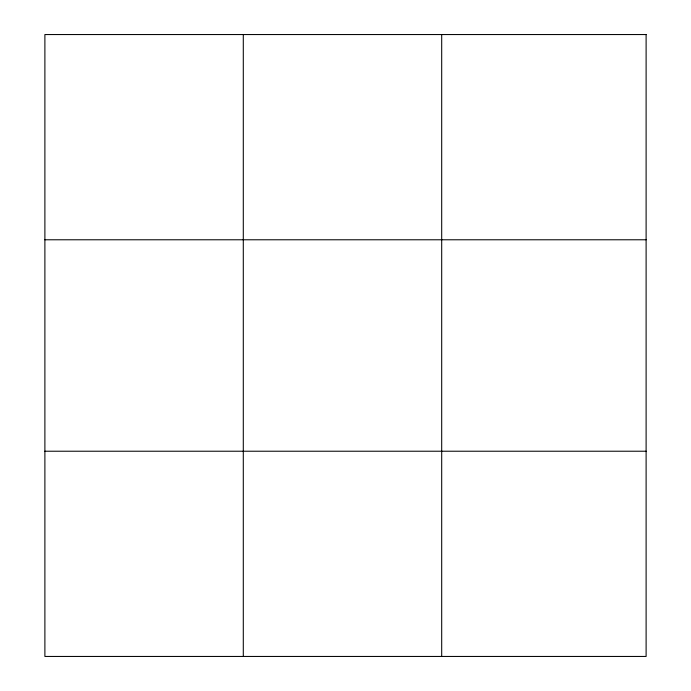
<?xml version="1.0" encoding="UTF-8"?>
<svg xmlns="http://www.w3.org/2000/svg" width="691" height="691" viewBox="0 0 691 691"><rect width="100%" height="100%" fill="white"/><g stroke="black" fill="none" stroke-linecap="round" stroke-linejoin="round"><path stroke-width="1.04" d="M243.292 656.45L243.292 34.55M441.696 656.45L441.696 34.55M44.889 239.777L646.111 239.777M44.889 451.223L646.111 451.223M646.111 34.55L646.111 656.45L44.889 656.45L44.889 34.55L646.111 34.55"/></g></svg>
